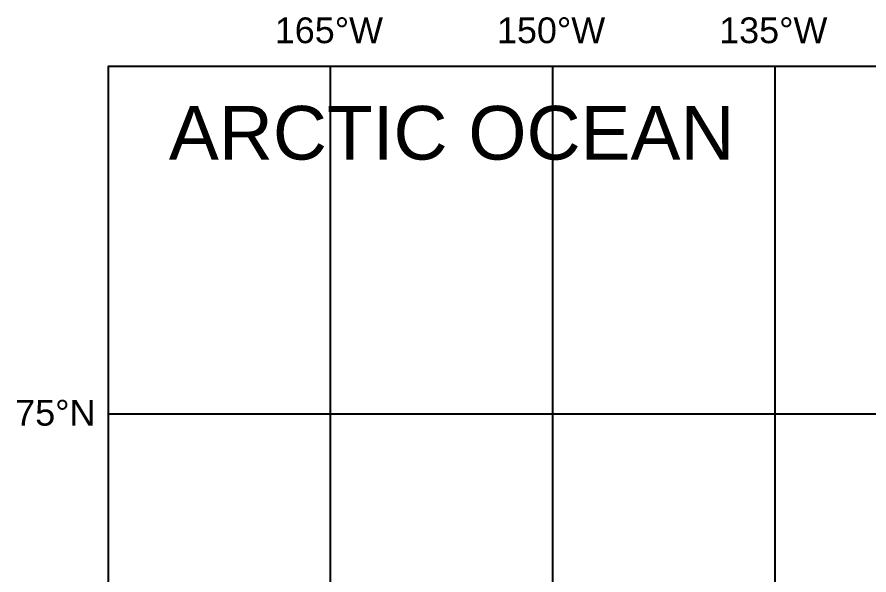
# Model space of a CAD drawing. Header units: millimetres. Extents: x 1844 to 27622, y 2629 to 17869.
# Drawn here: x 1846 to 5821, y 15268 to 17869 of the extents above; entities that cross this region are included whole.
import ezdxf

# ---------------------------------------------------------------- set-up
doc = ezdxf.new("R2010")
doc.units = ezdxf.units.MM
for name, color, linetype in [('FRAME', 252, 'Continuous'), ('OCEAN NAMES', 7, 'Continuous'), ('经纬度标注', 7, 'Continuous'), ('网格线', 251, 'Continuous')]:
    doc.layers.add(name, color=color, linetype=linetype)
doc.styles.add('ARIAL', font='arial.ttf')

msp = doc.modelspace()

# ---------------------------------------------------------------- linework, layer by layer
at = {"layer": 'FRAME', "linetype": 'Continuous'}
msp.add_lwpolyline([(27147.3, 17638.9), (2271.3, 17638.9), (2271.3, 2828.7), (27147.3, 2828.7), (27147.3, 17638.9)], dxfattribs=at)
at = {"layer": '网格线', "linetype": 'Continuous'}
for points in [[(3307.8, 17638.9), (3307.8, 2828.7)], [(4344.3, 17638.9), (4344.3, 2828.7)], [(5380.8, 17638.9), (5380.8, 2828.7)], [(27147.3, 16018.5), (2271.3, 16018.5)]]:
    msp.add_lwpolyline(points, dxfattribs=at)

# ---------------------------------------------------------------- texts
at = {"layer": 'OCEAN NAMES', "linetype": 'Continuous', "style": 'ARIAL'}
msp.add_text('ARCTIC OCEAN', height=250, dxfattribs=at).set_placement((2554.8, 17204.6))
at = {"layer": '经纬度标注', "linetype": 'Continuous', "style": 'ARIAL'}
for s, p in [('165°W', (3048.8, 17747.2)), ('150°W', (4085.3, 17747.2)), ('135°W', (5121.8, 17747.2)), ('75°N', (1837.9, 15964.3))]:
    msp.add_text(s, height=120, dxfattribs=at).set_placement(p)

doc.saveas('drawing.dxf')
